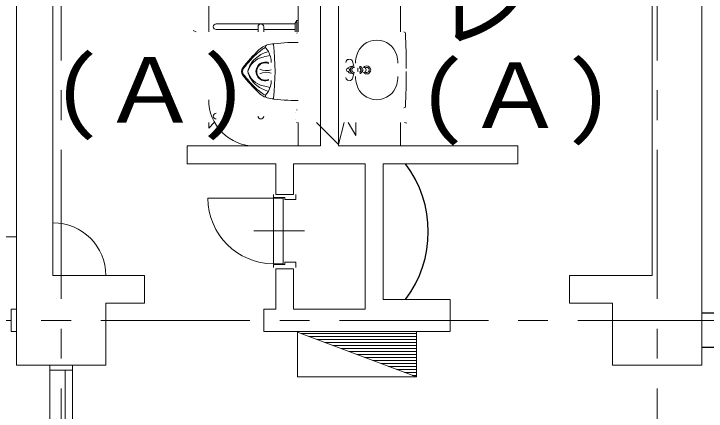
# Model space of a CAD drawing. Units: millimetres at full size, sheet at 1:200; details may follow other scales. Extents: x -55340 to 55340, y -38040 to 38040.
# Drawn here: x -36291 to -31646, y -12276 to -9611 of the extents above; entities that cross this region are included whole.
import ezdxf
from ezdxf.enums import TextEntityAlignment as Align

# ---------------------------------------------------------------- set-up
doc = ezdxf.new("R2010")
doc.units = ezdxf.units.MM
doc.header["$LTSCALE"] = 200
doc.linetypes.add('CHAIN1', pattern=[8, 5, -1, 1, -1])
for name, color, linetype, lineweight in [('0-1_通り芯', 3, 'Continuous', 18), ('0-2_躯体', 3, 'Continuous', 18), ('0-5_建具(ｻｯｼ)', 3, 'Continuous', 18), ('0-6_建具(内部)', 3, 'Continuous', 18), ('0-9_家具・設備', 4, 'Continuous', 9), ('0-B_文字', 2, 'Continuous', 9), ('0-C_ハッチ', 7, 'Continuous', 18), ('3-A_寸法', 2, 'Continuous', 25)]:
    doc.layers.add(name, color=color, linetype=linetype, lineweight=lineweight)
doc.styles.add('@ＭＳ ゴシック', font='')
doc.styles.add('ＭＳ ゴシック', font='')
doc.styles.get('@ＭＳ ゴシック').set_extended_font_data('@MS Gothic')
doc.styles.get('ＭＳ ゴシック').set_extended_font_data('MS Gothic')

msp = doc.modelspace()

# ---------------------------------------------------------------- linework, layer by layer
at = {"layer": '0-1_通り芯', "color": 4, "linetype": 'CHAIN1', "lineweight": 9}
for p, q in [((-35973.6, -923.4), (-35973.6, -27128.1)), ((-31973.6, -923.4), (-31973.6, -27128.1)), ((6893.1, -11666.8), (-48307.7, -11666.8))]:
    msp.add_line(p, q, dxfattribs=at)
at = {"layer": '0-2_躯体'}
for p, q in [((-34233.6, -7856.8), (-34233.6, -10496.8)), ((-34113.6, -7976.8), (-34113.6, -10496.8)), ((-36273.6, -9526.8), (-36273.6, -11366.8)), ((-36028.6, -9526.8), (-36028.6, -11366.8)), ((-32008.6, -9526.8), (-32008.6, -11366.8)), ((-31673.6, -9526.8), (-31673.6, -11366.8)), ((-35128.6, -10496.8), (-34233.6, -10496.8)), ((-35128.6, -10616.8), (-35128.6, -10496.8)), ((-34113.6, -10496.8), (-32908.6, -10496.8)), ((-35128.6, -10616.8), (-34533.6, -10616.8)), ((-34533.6, -10821.8), (-34533.6, -10616.8)), ((-33933.6, -11591.8), (-33933.6, -10616.8)), ((-34533.6, -11321.8), (-34413.6, -11321.8)), ((-34533.6, -11321.8), (-34533.6, -11591.8)), ((-34413.6, -11321.8), (-34413.6, -11591.8)), ((-36273.6, -11366.8), (-36273.6, -11966.8)), ((-35413.6, -11366.8), (-36028.6, -11366.8)), ((-35413.6, -11366.8), (-35413.6, -11551.8)), ((-31673.6, -11366.8), (-31673.6, -11966.8)), ((-33813.6, -11526.8), (-33363.6, -11526.8)), ((-33363.6, -11526.8), (-33363.6, -11741.8)), ((-32563.6, -11551.8), (-32273.5, -11551.8)), ((-32273.5, -11966.8), (-32273.5, -11551.8)), ((-34613.6, -11591.8), (-34533.6, -11591.8)), ((-34413.6, -11591.8), (-33933.6, -11591.8)), ((-35673.6, -11966.8), (-36273.6, -11966.8)), ((-31673.6, -11966.8), (-32273.5, -11966.8))]:
    msp.add_line(p, q, dxfattribs=at)
for points in [[(-33813.6, -11526.8), (-33813.6, -10616.8), (-32908.6, -10616.8), (-32908.6, -10496.8)], [(-34533.6, -10821.8), (-34413.6, -10821.8), (-34413.6, -10616.8), (-33933.6, -10616.8)], [(-32563.6, -11551.8), (-32563.6, -11366.8), (-32008.6, -11366.8)], [(-35673.6, -11966.8), (-35673.6, -11551.8), (-35413.6, -11551.8)], [(-34613.6, -11591.8), (-34613.6, -11741.8), (-33363.6, -11741.8)]]:
    msp.add_lwpolyline(points, dxfattribs=at)
at = {"layer": '0-2_躯体', "color": 6, "lineweight": 25}
msp.add_arc((-34262.4, -11071.8), 752.1, 322.7743, 37.2257, dxfattribs=at)
at = {"layer": '0-5_建具(ｻｯｼ)'}
msp.add_line((-36308.6, -11741.8), (-36273.6, -11741.8), dxfattribs=at)
at = {"layer": '0-5_建具(ｻｯｼ)', "color": 4, "lineweight": 9}
for p, q in [((-36048.6, -13756.8), (-36048.6, -12001.8)), ((-35898.6, -12001.8), (-35898.6, -13756.8))]:
    msp.add_line(p, q, dxfattribs=at)
at = {"layer": '0-5_建具(ｻｯｼ)'}
msp.add_lwpolyline([(-36308.6, -11741.8), (-36308.6, -11591.8), (-36273.6, -11591.8)], dxfattribs=at)
at = {"layer": '0-6_建具(内部)', "color": 4, "lineweight": 9}
msp.add_line((-34548.6, -10846.8), (-34988.6, -10846.8), dxfattribs=at)
at = {"layer": '0-6_建具(内部)'}
for p, q in [((-34548.6, -10846.8), (-34484.3, -10846.8)), ((-34548.6, -10846.8), (-34548.6, -11286.8)), ((-34484.3, -10846.8), (-34484.3, -11286.8)), ((-34679.7, -11066.8), (-34340.2, -11066.8)), ((-34548.6, -11286.8), (-34484.3, -11286.8)), ((-34473.6, -11276.8), (-34398.6, -11276.8)), ((-34473.6, -11291.8), (-34473.6, -11276.8)), ((-34398.6, -11276.8), (-34398.6, -11311.8)), ((-34548.6, -11291.8), (-34473.6, -11291.8)), ((-34548.6, -11311.8), (-34548.6, -11291.8)), ((-35673.6, -11366.8), (-36028.6, -11366.8)), ((-35898.6, -12001.8), (-35898.6, -11966.8)), ((-35947.8, -12914.3), (-35947.8, -12001.8))]:
    msp.add_line(p, q, dxfattribs=at)
for points in [[(-34548.6, -10821.8), (-34548.6, -10841.8), (-34473.6, -10841.8), (-34473.6, -10856.8), (-34398.6, -10856.8), (-34398.6, -10821.8)], [(-35898.6, -12001.8), (-36048.6, -12001.8), (-36048.6, -11966.8)]]:
    msp.add_lwpolyline(points, dxfattribs=at)
at = {"layer": '0-6_建具(内部)', "color": 4, "lineweight": 9}
msp.add_arc((-34548.6, -10846.8), 440, 180, 270, dxfattribs=at)
at = {"layer": '0-6_建具(内部)'}
msp.add_arc((-36028.6, -11366.8), 355, 0, 90, dxfattribs=at)
at = {"layer": '0-9_家具・設備'}
for p, q in [((-34383.5, -9731.8), (-34383.5, -7896.8)), ((-34983.6, -8206.8), (-34983.6, -9731.8)), ((-33697.5, -9731.8), (-33697.5, -9491.8)), ((-34403.3, -9673.8), (-34392.9, -9655.8)), ((-34383.5, -9654.3), (-34390.3, -9654.3)), ((-34933.6, -9677.8), (-34403.6, -9677.8)), ((-34652.6, -9696.8), (-34652.6, -9731.8)), ((-34614.6, -9696.8), (-34614.6, -9731.8)), ((-34403.6, -9674.8), (-34403.6, -9731.8)), ((-34392.1, -9664.8), (-34392.1, -9731.8)), ((-35067.5, -9731.8), (-35088.5, -9722.6)), ((-35066.9, -9731.8), (-35088.5, -9722.6)), ((-34933.6, -9715.8), (-34652.6, -9715.8)), ((-34614.6, -9715.8), (-34403.6, -9715.8)), ((-34983.6, -10339.3), (-34983.6, -10376.7)), ((-34946.1, -10339.3), (-34983.6, -10376.7)), ((-34383.5, -10496.8), (-34383.5, -10339.3)), ((-34113.3, -10487.1), (-34261.1, -10339.3)), ((-34113.3, -10487.1), (-34074.3, -10339.3)), ((-34046.9, -10339.3), (-33996.2, -10427.3)), ((-33996.7, -10339.3), (-33996.2, -10427.3)), ((-33697.5, -10496.8), (-33697.5, -10339.3)), ((-33658.6, -10344.5), (-33670.6, -10339.3)), ((-33658.6, -10339.3), (-33658.6, -10344.5))]:
    msp.add_line(p, q, dxfattribs=at)
at = {"layer": '0-9_家具・設備', "color": 7, "lineweight": 18}
for p, q in [((-36273.6, -11106.8), (-36373.6, -11106.8)), ((-34388.6, -12046.6), (-34388.6, -11741.8)), ((-34388.5, -11746.6), (-33588.6, -12046.6)), ((-33588.6, -12046.6), (-33588.6, -11741.8)), ((-33588.6, -12046.6), (-34388.6, -12046.6))]:
    msp.add_line(p, q, dxfattribs=at)
at = {"layer": '0-9_家具・設備'}
msp.add_circle((-34048.9, -9986.8), 11, dxfattribs=at)
for centre, radius, start, end in [((-34390.3, -9657.3), 3, 90, 150.1123), ((-34933.6, -9696.8), 19, 90.0006, 270), ((-34633.6, -9696.8), 19, 0, 180), ((-34401.6, -9674.8), 2, 150.1123, 180.0028), ((-34401.6, -9718.7), 2, 180.0057, 209.8958), ((-34390.3, -9736.3), 3, 209.8981, 270), ((-33673.2, -9741.8), 10, 2.2583, 90), ((-39658.5, -9976.6), 6000, 0, 2.24638), ((-34390.8, -11051.7), 1250, 89.6711, 98.2143), ((-33856.1, -9926.8), 140, 16.0297, 163.9703), ((-34549.3, -9953.1), 140, 98.2143, 133.9471), ((-34549.3, -9953.1), 128, 114.6385, 126.3603), ((-34591.6, -9832.3), 12, 109.2765, 225.5705), ((-34670, -9912.3), 100, 29.327, 45.5688), ((-34554.3, -9817.5), 5, 6.7781, 97.5605), ((-34545.6, -9815.4), 4, 97.1357, 186.894), ((-36038.6, -9996.8), 1500, 353.0738, 6.9262), ((-33813.7, -10716.3), 1200, 133.9466, 141.6615), ((-34328.8, -10252.7), 500, 126.3591, 138.0108), ((-34525.8, -10076.2), 220, 104.9687, 127.9221), ((-34833.4, -8923.6), 1000, 282.453, 285.1825), ((-34713.6, -9936.8), 150, 0, 29.3263), ((-33798.4, -9943.3), 200, 163.9703, 179.6617), ((-33913.7, -9943.3), 200, 0.3383, 16.0296), ((-33813.7, -10716.3), 1193, 138.011, 141.6615), ((-34587.6, -10036.8), 140, 102.4528, 163.3986), ((-34556.5, -10036.8), 170, 127.922, 166.3911), ((-34603.6, -9996.8), 63, 66.9967, 293.0028), ((-34603.6, -9996.8), 58, 66.52, 293.4803), ((-34043.6, -9935.8), 20, 90, 180), ((-34038.4, -9935.8), 20, 16.1056, 90), ((-34494.8, -10084.6), 500, 14.3319, 17.9885), ((-34723.6, -9996.8), 40, 141.6614, 218.3397), ((-34723.6, -9996.8), 33, 141.6618, 218.3396), ((-34597.9, -9888.7), 102.3, 245.158, 289.6494), ((-34028.4, -9986.6), 22.4, 94.3105, 151.1177), ((-34006.8, -9986.8), 26.7, 170.2754, 175.1456), ((-34006.7, -9986.8), 26.7, 175.1347, 179.9967), ((-34006.7, -9986.8), 26.7, 180.0033, 184.8653), ((-34006.8, -9986.8), 26.7, 165.3987, 170.2688), ((-34007, -9986.7), 26.5, 160.516, 165.4098), ((-34007, -9986.7), 26.5, 155.6158, 160.5093), ((-34007.2, -9986.6), 26.2, 150.6968, 155.627), ((-34007.2, -9986.6), 26.2, 145.7599, 150.6899), ((-34007.5, -9986.4), 25.8, 140.7956, 145.7714), ((-34026.7, -9962.3), 2, 180, 270), ((-34007.5, -9986.4), 25.8, 135.813, 140.7885), ((-34007.8, -9986.1), 25.4, 130.7996, 135.8249), ((-34007.8, -9986.1), 25.5, 125.7674, 130.7923), ((-34006.1, -9986.8), 17.4, 170.2664, 175.141), ((-34006, -9986.8), 17.5, 175.13, 179.9967), ((-34006, -9986.8), 17.5, 180.0033, 184.87), ((-34006.1, -9986.8), 17.4, 165.3852, 170.2597), ((-34006.2, -9986.7), 17.3, 160.4989, 165.3963), ((-34008, -9985.8), 25.1, 120.707, 125.7797), ((-34006.2, -9986.7), 17.3, 155.595, 160.4922), ((-34006.4, -9986.7), 17.1, 150.6735, 155.6062), ((-34006.4, -9986.7), 17.1, 145.7341, 150.6666), ((-34008, -9985.8), 25.1, 115.6272, 120.6995), ((-34006.5, -9986.5), 16.9, 140.7689, 145.7457), ((-34006.5, -9986.5), 16.9, 135.7853, 140.7618), ((-34008.1, -9985.6), 24.8, 110.5278, 115.6397), ((-34006.7, -9986.4), 16.6, 130.7726, 135.7972), ((-34006.7, -9986.4), 16.7, 125.7411, 130.7654), ((-34008.1, -9985.6), 24.8, 105.4085, 110.5201), ((-34006.8, -9986.2), 16.4, 120.683, 125.7534), ((-34006.8, -9986.2), 16.4, 115.6056, 120.6756), ((-34008.2, -9985.4), 24.6, 100.2834, 105.4213), ((-34006.9, -9986), 16.2, 110.5099, 115.6181), ((-34008.2, -9985.4), 24.6, 95.1379, 100.2756), ((-34006.9, -9986), 16.2, 105.3943, 110.5023), ((-34006.9, -9985.9), 16.1, 100.2738, 105.4071), ((-34008.2, -9985.4), 24.6, 90.9781, 95.0578), ((-34006.9, -9985.9), 16.1, 91.2991, 100.2661), ((-34008.2, -9985.3), 24.5, 86.7948, 90.9739), ((-34006.9, -9985.8), 16.1, 87.441, 91.2959), ((-33980.5, -9978.4), 3, 87.4369, 195.8879), ((-34025.9, -9991.8), 44.2, 14.2036, 15.2972), ((-34004.5, -9986.4), 22.2, 12.0262, 14.2036), ((-34002.6, -9985.9), 20.3, 9.6419, 12.0262), ((-34005.7, -9986.5), 23.4, 7.5709, 9.6419), ((-34008, -9986.8), 25.7, 3.804, 7.5709), ((-34007.9, -9986.8), 25.7, 358.1405, 3.804), ((-34005.2, -9986.9), 22.9, 356.0269, 358.1405), ((-33974.3, -9994.1), 22.8, 83.836, 85.016), ((-33973, -9982.1), 10.8, 81.3353, 83.836), ((-33972.9, -9981.6), 10.2, 78.6976, 81.3353), ((-33973.2, -9989.8), 27.1, 84.0197, 85.6447), ((-33973.1, -9982.7), 11.4, 76.3214, 78.6976), ((-33972.8, -9993.7), 18, 81.4124, 82.5374), ((-33971.8, -9978.3), 6.84, 70.2596, 78.204), ((-33971.4, -9984.3), 8.5, 79.0316, 81.4124), ((-33971.3, -9983.9), 8.08, 76.5201, 79.0316), ((-33971, -9976), 13.1, 80.5819, 83.9282), ((-33971.5, -9984.7), 8.96, 74.2531, 76.5201), ((-33970.7, -9982.2), 6.3, 69.0232, 75.4898), ((-33973.8, -9993), 30.4, 79.1318, 80.5819), ((-33971.3, -9979.7), 7.97, 59.5978, 69.9329), ((-33978.4, -10002.4), 27.9, 67.5636, 69.0232), ((-33970.7, -9976.6), 13.6, 75.8952, 79.1318), ((-33970.8, -9984), 7.98, 54.6962, 67.5636), ((-33980.6, -9995.4), 26.2, 55.3568, 59.5978), ((-33971.4, -9981.3), 18.4, 70.1018, 74.9158), ((-33972.8, -9986.8), 11.4, 345.9724, 54.6962), ((-33971, -9981.6), 9.42, 43.3781, 55.3568), ((-33973.5, -9987.2), 24.6, 62.9053, 70.1018), ((-33976.6, -9986.9), 17.1, 348.0668, 43.3781), ((-33972.2, -9984.5), 21.6, 44.2703, 62.9053), ((-33974.5, -9986.8), 24.8, 352.4789, 44.077), ((-33923.6, -9986.8), 27, 219.0271, 140.9729), ((-33944.7, -9986.8), 17, 271.4444, 88.5556), ((-33923.6, -9986.8), 17.5, 231.1744, 128.8256), ((-33813.7, -9277.2), 1200, 218.3386, 226.0536), ((-33813.7, -9277.2), 1193, 218.3386, 221.9892), ((-34587.6, -9956.8), 140, 196.6015, 257.5472), ((-34556.5, -9956.8), 170, 193.609, 232.0782), ((-34597.9, -10104.8), 102.3, 70.3496, 114.843), ((-34028.4, -9986.9), 22.4, 208.8823, 265.6895), ((-34006.8, -9986.8), 26.7, 184.8543, 189.7245), ((-34006.8, -9986.8), 26.7, 189.7312, 194.6012), ((-34007, -9986.8), 26.5, 194.5902, 199.4839), ((-34007, -9986.8), 26.5, 199.4907, 204.3842), ((-34007.2, -9986.9), 26.2, 204.3729, 209.3032), ((-34007.2, -9986.9), 26.2, 209.3101, 214.2401), ((-34007.5, -9987.2), 25.8, 214.2286, 219.2044), ((-34026.7, -10011.3), 2, 90, 180), ((-34007.5, -9987.2), 25.8, 219.2115, 224.187), ((-34007.8, -9987.4), 25.4, 224.1751, 229.2004), ((-34007.8, -9987.4), 25.5, 229.2077, 234.2326), ((-34006.1, -9986.8), 17.4, 184.859, 189.7336), ((-34006.1, -9986.8), 17.4, 189.7402, 194.6147), ((-34006.2, -9986.8), 17.3, 194.6037, 199.5011), ((-34008, -9987.7), 25.1, 234.2203, 239.293), ((-34006.2, -9986.8), 17.3, 199.5078, 204.405), ((-34006.4, -9986.9), 17.1, 204.3937, 209.3265), ((-34006.4, -9986.9), 17.1, 209.3334, 214.2659), ((-34008, -9987.7), 25.1, 239.3005, 244.3728), ((-34006.5, -9987), 16.9, 214.2543, 219.2311), ((-34006.5, -9987), 16.9, 219.2382, 224.2146), ((-34494.8, -9888.9), 500, 342.0114, 345.668), ((-34008.1, -9988), 24.8, 244.3602, 249.4722), ((-34006.7, -9987.2), 16.6, 224.2028, 229.2274), ((-34006.7, -9987.2), 16.7, 229.2346, 234.2588), ((-34008.1, -9988), 24.8, 249.4798, 254.5915), ((-34006.8, -9987.4), 16.4, 234.2466, 239.3169), ((-34006.8, -9987.4), 16.4, 239.3244, 244.3944), ((-34008.2, -9988.1), 24.6, 254.5787, 259.7166), ((-34006.9, -9987.5), 16.2, 244.3819, 249.4901), ((-34006.9, -9987.5), 16.2, 249.4977, 254.6057), ((-34008.2, -9988.1), 24.6, 259.7244, 264.8621), ((-34006.9, -9987.6), 16.1, 254.5929, 259.7262), ((-34008.2, -9988.2), 24.6, 264.9422, 269.0219), ((-34006.9, -9987.6), 16.1, 259.7339, 268.7009), ((-34008.2, -9988.3), 24.5, 269.026, 273.2052), ((-34006.9, -9987.7), 16.1, 268.7041, 272.559), ((-33798.4, -10030.2), 200, 180.3383, 196.0297), ((-33980.5, -9995.2), 3, 164.1885, 272.5631), ((-34021.3, -9983), 39.5, 344.6369, 345.8622), ((-34005.9, -9986.9), 23.6, 345.8622, 347.9079), ((-34001.6, -9987.8), 19.2, 347.9079, 350.424), ((-34007.2, -9986.8), 25, 350.424, 352.3632), ((-34012.6, -9986.4), 30.4, 354.4297, 356.0269), ((-34005.7, -9987), 23.5, 352.3632, 354.4297), ((-33973.9, -9982.7), 19.5, 274.8848, 276.2632), ((-33973.1, -9990.6), 11.7, 276.2632, 278.5655), ((-33972.8, -9992.7), 9.53, 278.5655, 281.4016), ((-33973.3, -9989.9), 12.4, 281.4016, 283.5794), ((-33973.2, -9990.6), 11.7, 283.5794, 285.8982), ((-33972.4, -9982.4), 15.4, 277.3686, 278.6816), ((-33973.6, -9976.7), 34.1, 275.3822, 276.6699), ((-33971.5, -9988.5), 9.23, 278.6816, 280.8743), ((-33973.8, -9988.2), 14.2, 285.8982, 289.7429), ((-33971.2, -9990.2), 7.52, 280.8743, 283.5739), ((-33972, -9990.3), 20.4, 276.6699, 278.8201), ((-33971.7, -9988), 9.77, 283.5739, 285.6528), ((-33971.6, -9988.6), 9.17, 285.6528, 287.8682), ((-33973.3, -9989.7), 12.5, 289.7429, 300.7234), ((-33971.4, -9994), 16.6, 278.8201, 281.4663), ((-33972.1, -9986.8), 11.1, 287.8682, 291.549), ((-33971.7, -9987.9), 9.81, 291.549, 306.1769), ((-33972.4, -9989.2), 21.6, 281.4663, 283.5067), ((-33972.1, -9990.5), 20.2, 283.5067, 285.6823), ((-33974.3, -9988.1), 14.5, 300.7234, 308.4251), ((-33973.2, -9986.5), 24.4, 285.6823, 289.3001), ((-33972.3, -9987), 10.9, 306.1769, 317.5582), ((-33973.7, -9988.8), 13.5, 308.4251, 316.8075), ((-33972.3, -9989.1), 21.7, 289.3001, 305.7039), ((-33972.1, -9987.3), 10.6, 317.5582, 331.4892), ((-33975.5, -9987.2), 15.9, 316.8075, 324.02), ((-33973.1, -9986.7), 11.8, 331.4892, 345.9724), ((-33974.5, -9987.9), 14.7, 324.02, 331.9367), ((-33976.8, -9986.6), 17.4, 331.9367, 338.7164), ((-33975.5, -9987.1), 16, 338.7164, 348.0668), ((-33973.6, -9987.2), 23.9, 305.7039, 318.8542), ((-33973.2, -9987.6), 23.3, 318.8542, 334.4745), ((-33975.2, -9986.6), 25.6, 334.4745, 352.4789), ((-33913.7, -10030.2), 200, 343.9703, 359.6617), ((-39658.5, -9997), 6000, 357.75365, 0), ((-34328.8, -9740.8), 500, 221.9895, 233.6414), ((-34713.6, -10056.8), 150, 330.6747, 0), ((-34043.6, -10037.8), 20, 180, 270), ((-34038.4, -10037.8), 20, 270, 343.8943), ((-34525.8, -9917.3), 220, 232.0779, 255.0316), ((-34833.4, -11069.9), 1000, 74.8175, 77.547), ((-33856.1, -10046.8), 140, 196.0297, 343.9703), ((-34549.3, -10040.4), 140, 226.0534, 261.7856), ((-34549.3, -10040.4), 128, 233.641, 245.3617), ((-34591.6, -10161.2), 12, 134.4328, 250.7361), ((-34670, -10081.3), 100, 314.432, 330.675), ((-34675.4, -10188.6), 308.2, 179.6643, 270.336), ((-34390.8, -8941.8), 1250, 261.7857, 270.3289), ((-34554.3, -10176), 5, 262.45, 353.1081), ((-34545.6, -10178.1), 4, 173.0633, 262.8625), ((-34390.3, -10257.3), 3, 90, 150.1123), ((-33673.2, -10231.8), 10, 270, 357.7588), ((-34933.6, -10296.8), 19, 90.0006, 270), ((-34633.6, -10296.8), 19, 180, 0), ((-34401.6, -10274.8), 2, 150.1172, 180.0057), ((-34401.6, -10318.7), 2, 180, 209.8952), ((-34390.3, -10336.3), 3, 209.8944, 270)]:
    msp.add_arc(centre, radius, start, end, dxfattribs=at)
at = {"layer": '0-C_ハッチ'}
for p, q in [((-33588.6, -11755.8), (-34363.9, -11755.8)), ((-33588.6, -11775.8), (-34310.6, -11775.8)), ((-33588.6, -11795.8), (-34257.2, -11795.8)), ((-33588.6, -11815.8), (-34203.9, -11815.8)), ((-33588.6, -11835.8), (-34150.6, -11835.8)), ((-33588.6, -11855.8), (-34097.2, -11855.8)), ((-33588.6, -11875.8), (-34043.9, -11875.8)), ((-33588.6, -11895.8), (-33990.6, -11895.8)), ((-33588.6, -11915.8), (-33937.2, -11915.8)), ((-33588.6, -11935.8), (-33881.7, -11935.8)), ((-33588.6, -11955.8), (-33829.4, -11955.8)), ((-33588.6, -11975.8), (-33777.3, -11975.8)), ((-33588.6, -11995.8), (-33723.9, -11995.8)), ((-33588.6, -12015.8), (-33670.6, -12015.8)), ((-33588.6, -12035.8), (-33617.3, -12035.8))]:
    msp.add_line(p, q, dxfattribs=at)
at = {"layer": '3-A_寸法'}
for p, q in [((-31673.6, -11616.8), (-28273.6, -11616.8)), ((-31673.6, -11846.8), (-28273.6, -11846.8))]:
    msp.add_line(p, q, dxfattribs=at)

# ---------------------------------------------------------------- texts
at = {"layer": '0-B_文字', "style": '@ＭＳ ゴシック', "width": 1.05}
msp.add_text('女子トイレ', height=439.9, rotation=270, dxfattribs=at).set_placement((-33525.3, -6709.3), align=Align.BOTTOM_LEFT)
at = {"layer": '0-B_文字', "style": 'ＭＳ ゴシック', "width": 1.1}
for p in [(-36034.2, -10473.1), (-33583.1, -10508.1)]:
    msp.add_text('(Ａ)', height=439.9, dxfattribs=at).set_placement(p, align=Align.BOTTOM_LEFT)

doc.saveas('drawing.dxf')
